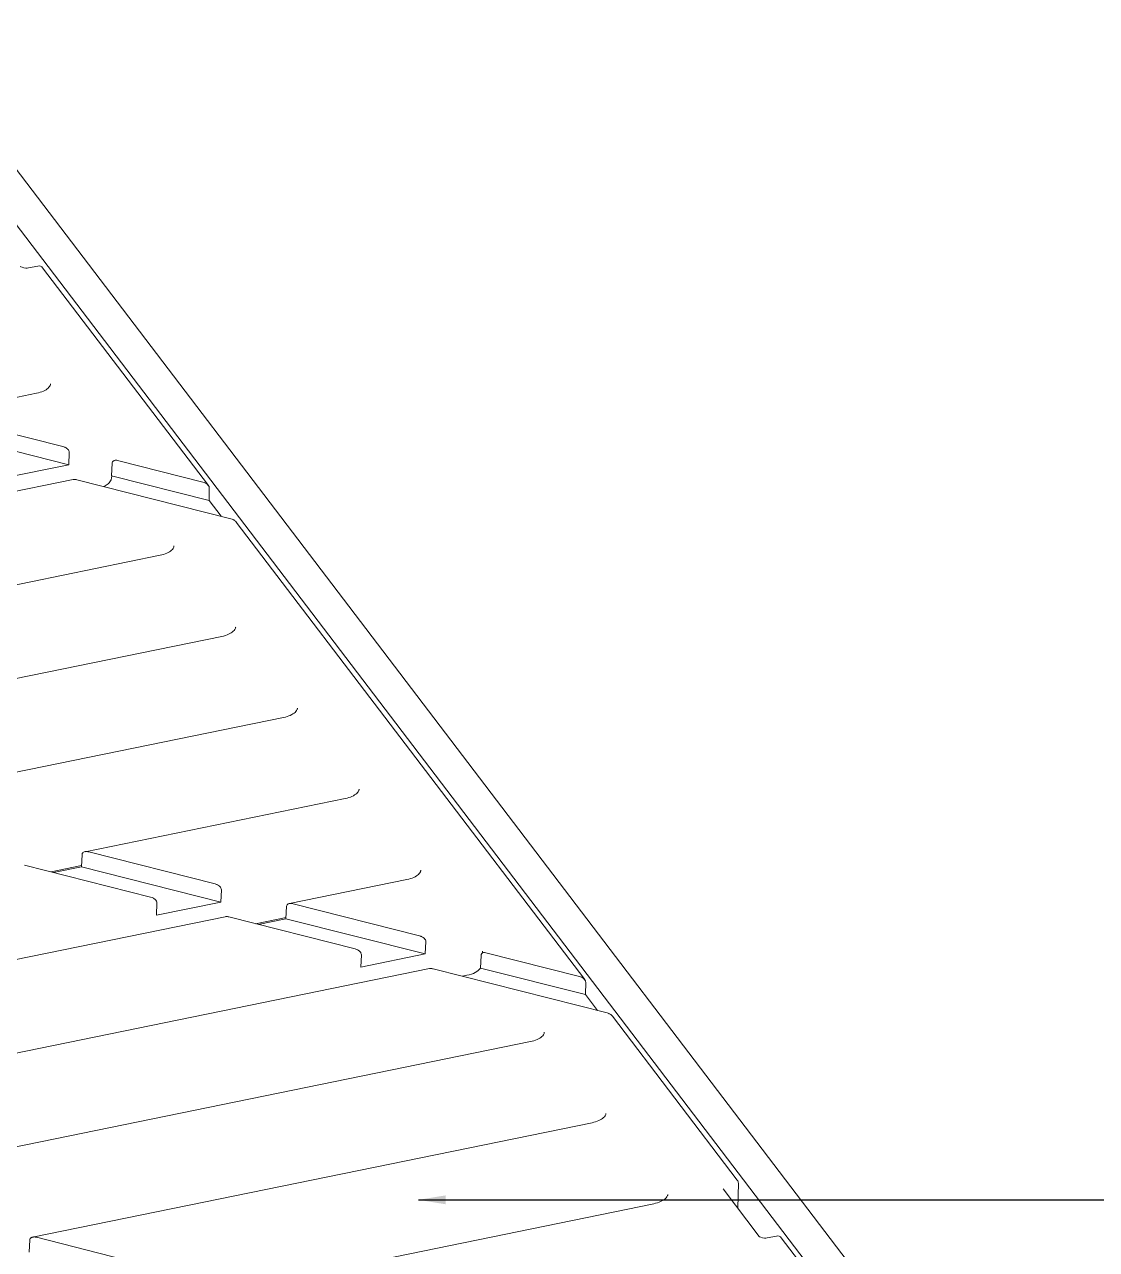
# Model space of a CAD drawing. Header units: millimetres. Extents: x 4267 to 8467, y 166 to 3136.
# Drawn here: x 4846.7 to 4945.3, y 1639.5 to 1752.2 of the extents above; entities that cross this region are included whole.
import ezdxf

# ---------------------------------------------------------------- set-up
doc = ezdxf.new("R2010")
doc.units = ezdxf.units.MM
doc.styles.get("Standard").update_dxf_attribs({"font": 'SimSun.ttf'})
doc.dimstyles.new('ISO-25', dxfattribs={"dimtxt": 2.5, "dimasz": 2.5, "dimexe": 1.25, "dimexo": 0.625, "dimtad": 1, "dimtxsty": 'Standard', "dimcen": 2.5, "dimadec": 0, "dimazin": 0, "dimtfac": 1, "dimtmove": 0, "dimatfit": 3, "dimfxl": 1, "dimarcsym": 0})

msp = doc.modelspace()

# ---------------------------------------------------------------- linework, layer by layer
at = {"linetype": 'Continuous', "lineweight": 5}
for p, q in [((4934.63, 1617.25, 326.37), (4753.59, 1855.14, 326.37)), ((4937.98, 1617.94, 326.37), (4756.94, 1855.83, 326.37)), ((4847.91, 1730, 326.37), (4847.07, 1729.83, 326.37)), ((4863.61, 1709.8, 326.37), (4848.36, 1729.83, 326.37)), ((4847.8, 1718.29, 326.37), (4838.28, 1716.34, 326.37)), ((4838.63, 1716.32, 326.37), (4850.23, 1713.37, 326.37)), ((4850.76, 1711.7, 326.37), (4837.95, 1714.95, 326.37)), ((4850.81, 1712.84, 326.37), (4850.76, 1711.7, 326.37)), ((4854.7, 1710.7, 326.37), (4854.76, 1711.84, 326.37)), ((4855.24, 1712.1, 326.37), (4863.11, 1710.1, 326.37)), ((4850.76, 1711.7, 326.37), (4844.83, 1710.49, 326.37)), ((4863.67, 1708.42, 326.37), (4854.7, 1710.7, 326.37)), ((4851.16, 1710.35, 326.37), (4777.04, 1695.18, 326.37)), ((4851.51, 1710.33, 326.37), (4865.68, 1706.74, 326.37)), ((4863.67, 1708.42, 326.37), (4863.69, 1709.58, 326.37)), ((4864.78, 1706.97, 326.37), (4863.67, 1708.42, 326.37)), ((4898.23, 1664.31, 326.37), (4866.17, 1706.43, 326.37)), ((4859.16, 1703.37, 326.37), (4795.84, 1690.41, 326.37)), ((4864.84, 1695.9, 326.37), (4814.65, 1685.63, 326.37)), ((4870.52, 1688.44, 326.37), (4833.45, 1680.86, 326.37)), ((4876.19, 1680.98, 326.37), (4852.26, 1676.08, 326.37)), ((4851.94, 1674.7, 326.37), (4852, 1675.84, 326.37)), ((4852.61, 1676.07, 326.37), (4864.22, 1673.12, 326.37)), ((4858.29, 1671.91, 326.37), (4846.69, 1674.85, 326.37)), ((4851.94, 1674.81, 326.37), (4849.13, 1674.24, 326.37)), ((4849.37, 1674.17, 326.37), (4851.94, 1674.7, 326.37)), ((4864.74, 1671.45, 326.37), (4851.94, 1674.7, 326.37)), ((4881.87, 1673.52, 326.37), (4871.07, 1671.31, 326.37)), ((4864.8, 1672.59, 326.37), (4864.74, 1671.45, 326.37)), ((4864.74, 1671.45, 326.37), (4858.82, 1670.23, 326.37)), ((4858.82, 1670.23, 326.37), (4858.87, 1671.38, 326.37)), ((4871.42, 1671.29, 326.37), (4883.02, 1668.35, 326.37)), ((4865.14, 1670.1, 326.37), (4799.84, 1656.74, 326.37)), ((4877.1, 1667.13, 326.37), (4865.5, 1670.08, 326.37)), ((4870.75, 1670.04, 326.37), (4867.93, 1669.46, 326.37)), ((4870.74, 1669.92, 326.37), (4870.8, 1671.06, 326.37)), ((4868.18, 1669.4, 326.37), (4870.74, 1669.92, 326.37)), ((4883.55, 1666.67, 326.37), (4870.74, 1669.92, 326.37)), ((4883.61, 1667.81, 326.37), (4883.55, 1666.67, 326.37)), ((4883.55, 1666.67, 326.37), (4877.62, 1665.46, 326.37)), ((4889.13, 1666.79, 326.37), (4897.74, 1664.61, 326.37)), ((4877.62, 1665.46, 326.37), (4877.68, 1666.6, 326.37)), ((4888.63, 1665.38, 326.37), (4888.69, 1666.52, 326.37)), ((4883.95, 1665.32, 326.37), (4809.83, 1650.16, 326.37)), ((4884.3, 1665.3, 326.37), (4900.3, 1661.24, 326.37)), ((4886.99, 1664.62, 326.37), (4887.4, 1664.71, 326.37)), ((4898.29, 1662.93, 326.37), (4888.63, 1665.38, 326.37)), ((4898.32, 1664.08, 326.37), (4898.29, 1662.93, 326.37)), ((4899.4, 1661.47, 326.37), (4898.29, 1662.93, 326.37)), ((4912.27, 1645.86, 326.37), (4900.79, 1660.94, 326.37)), ((4893.23, 1658.6, 326.37), (4828.63, 1645.38, 326.37)), ((4898.91, 1651.14, 326.37), (4847.44, 1640.61, 326.37)), ((4912.31, 1643.26, 326.37), (4912.37, 1645.57, 326.37)), ((4914.28, 1640.67, 326.37), (4910.96, 1645.04, 326.37)), ((4904.59, 1643.68, 326.37), (4866.25, 1635.83, 326.37)), ((4915.87, 1640.71, 326.37), (4915.03, 1640.54, 326.37)), ((4847.12, 1639.22, 326.37), (4847.18, 1640.36, 326.37)), ((4847.79, 1640.59, 326.37), (4859.4, 1637.64, 326.37)), ((4932.85, 1618.81, 326.37), (4916.32, 1640.54, 326.37))]:
    msp.add_line(p, q, dxfattribs=at)
for points in [[(4848.36, 1729.83), (4848.36, 1729.83, 0.000006), (4848.36, 1729.83, 0.000006), (4848.36, 1729.83, 0.000006), (4848.36, 1729.83, 0.000006), (4848.36, 1729.83, 0.000006), (4848.36, 1729.83, 0.000006), (4848.36, 1729.83, 0.000006), (4848.36, 1729.83, 0.000006), (4848.36, 1729.83, 0.000006), (4848.36, 1729.83, 0.000006), (4848.36, 1729.83, 0.000006), (4848.36, 1729.83, 0.000006), (4848.36, 1729.83, 0.000006), (4848.36, 1729.83, 0.000006), (4848.36, 1729.83, 0.000006), (4848.36, 1729.83, 0.000006), (4848.36, 1729.83, 0.000006), (4848.36, 1729.83, 0.000006), (4848.36, 1729.83, 0.000006), (4848.36, 1729.83, 0.000006), (4848.36, 1729.83, 0.000006), (4848.36, 1729.83, 0.000007), (4848.36, 1729.83, 0.000006), (4848.36, 1729.83, 0.000002), (4848.36, 1729.83, 0.000008), (4848.36, 1729.83, 0.000014), (4848.36, 1729.83, 0.000007), (4848.36, 1729.83, 0.000004)], [(4912.27, 1645.86), (4912.27, 1645.86, -0.000006), (4912.27, 1645.86, -0.000006), (4912.27, 1645.86, -0.000006), (4912.27, 1645.86, -0.000006), (4912.27, 1645.86, -0.000006), (4912.27, 1645.86, -0.000006), (4912.27, 1645.86, -0.000006), (4912.27, 1645.86, -0.000006), (4912.27, 1645.86, -0.000006), (4912.27, 1645.86, -0.000006), (4912.27, 1645.86, -0.000006), (4912.27, 1645.86, -0.000006), (4912.27, 1645.86, -0.000006), (4912.27, 1645.86, -0.000006), (4912.27, 1645.86, -0.000006), (4912.27, 1645.86, -0.000006), (4912.27, 1645.86, -0.000006), (4912.27, 1645.86, -0.000006), (4912.27, 1645.86, -0.000006), (4912.27, 1645.86, -0.000006), (4912.27, 1645.86, -0.000006), (4912.27, 1645.86, -0.000007), (4912.27, 1645.86, -0.000006), (4912.27, 1645.86, -0.000002), (4912.27, 1645.86, -0.000008), (4912.27, 1645.86, -0.000014), (4912.27, 1645.86, -0.000007), (4912.27, 1645.86, -0.000004)], [(4916.32, 1640.54), (4916.32, 1640.54, 0.000006), (4916.32, 1640.54, 0.000006), (4916.32, 1640.54, 0.000006), (4916.32, 1640.54, 0.000006), (4916.32, 1640.54, 0.000006), (4916.32, 1640.54, 0.000006), (4916.32, 1640.54, 0.000006), (4916.32, 1640.54, 0.000006), (4916.32, 1640.54, 0.000006), (4916.32, 1640.54, 0.000006), (4916.32, 1640.54, 0.000006), (4916.32, 1640.54, 0.000006), (4916.32, 1640.54, 0.000006), (4916.32, 1640.54, 0.000006), (4916.32, 1640.54, 0.000006), (4916.32, 1640.54, 0.000006), (4916.32, 1640.54, 0.000006), (4916.32, 1640.54, 0.000006), (4916.32, 1640.54, 0.000006), (4916.32, 1640.54, 0.000006), (4916.32, 1640.54, 0.000006), (4916.32, 1640.54, 0.000007), (4916.32, 1640.54, 0.000006), (4916.32, 1640.54, 0.000002), (4916.32, 1640.54, 0.000008), (4916.32, 1640.54, 0.000014), (4916.32, 1640.54, 0.000007), (4916.32, 1640.54, 0.000004)]]:
    msp.add_lwpolyline(points, format="xyb", dxfattribs=at)
for points, knots in [([(4847.07, 1729.83, 326.37), (4846.99, 1729.82, 326.37), (4846.65, 1729.78, 326.37), (4846.31, 1729.95, 326.37), (4846.33, 1729.97, 326.37)], [0, 0, 0, 0, 0.272685, 1, 1, 1, 1]), ([(4849.09, 1719.16, 326.37), (4849.09, 1719.15, 326.37), (4849.08, 1719.11, 326.37), (4849.06, 1719, 326.37), (4848.87, 1718.67, 326.37), (4848.27, 1718.38, 326.37), (4847.8, 1718.29, 326.37)], [0, 0, 0, 0, 0.028238, 0.12278, 0.438289, 1, 1, 1, 1]), ([(4850.23, 1713.37, 326.37), (4850.28, 1713.36, 326.37), (4850.33, 1713.35, 326.37), (4850.38, 1713.33, 326.37), (4850.4, 1713.32, 326.37), (4850.42, 1713.31, 326.37), (4850.43, 1713.3, 326.37), (4850.44, 1713.3, 326.37), (4850.45, 1713.3, 326.37), (4850.45, 1713.29, 326.37), (4850.45, 1713.29, 326.37), (4850.49, 1713.27, 326.37), (4850.53, 1713.25, 326.37), (4850.58, 1713.21, 326.37), (4850.6, 1713.2, 326.37), (4850.62, 1713.18, 326.37), (4850.63, 1713.18, 326.37), (4850.64, 1713.17, 326.37), (4850.64, 1713.16, 326.37), (4850.77, 1713.05, 326.37), (4850.82, 1712.94, 326.37), (4850.81, 1712.84, 326.37)], [0, 0, 0, 0, 0.125, 0.125, 0.1875, 0.1875, 0.21875, 0.234375, 0.242188, 0.242188, 0.25, 0.25, 0.375, 0.375, 0.4375, 0.4375, 0.46875, 0.46875, 0.5, 0.5, 1, 1, 1, 1]), ([(4854.76, 1711.84, 326.37), (4854.76, 1711.89, 326.37), (4854.77, 1711.93, 326.37), (4854.81, 1711.99, 326.37), (4854.83, 1712.01, 326.37), (4854.86, 1712.04, 326.37), (4854.87, 1712.05, 326.37), (4854.89, 1712.06, 326.37), (4854.89, 1712.07, 326.37), (4854.9, 1712.07, 326.37), (4854.91, 1712.07, 326.37), (4854.92, 1712.08, 326.37), (4854.93, 1712.09, 326.37), (4854.95, 1712.09, 326.37), (4855, 1712.11, 326.37), (4855.03, 1712.12, 326.37), (4855.15, 1712.12, 326.37), (4855.21, 1712.11, 326.37), (4855.24, 1712.1, 326.37)], [0, 0, 0, 0, 0.25, 0.25, 0.375, 0.375, 0.4375, 0.4375, 0.46875, 0.484375, 0.484375, 0.5, 0.5, 0.625, 0.625, 0.75, 0.75, 1, 1, 1, 1]), ([(4854.01, 1709.7, 326.37), (4854.16, 1709.77, 326.37), (4854.28, 1709.86, 326.37), (4854.52, 1710.07, 326.37), (4854.6, 1710.19, 326.37), (4854.66, 1710.33, 326.37), (4854.67, 1710.35, 326.37), (4854.71, 1710.47, 326.37), (4854.72, 1710.59, 326.37), (4854.7, 1710.7, 326.37)], [0.2892912, 0.2892912, 0.2892912, 0.2892912, 0.5, 0.5, 0.75, 0.75, 0.78125, 0.78125, 1, 1, 1, 1]), ([(4851.51, 1710.33, 326.37), (4851.46, 1710.35, 326.37), (4851.42, 1710.35, 326.37), (4851.36, 1710.36, 326.37), (4851.34, 1710.36, 326.37), (4851.32, 1710.36, 326.37), (4851.31, 1710.36, 326.37), (4851.3, 1710.36, 326.37), (4851.29, 1710.36, 326.37), (4851.29, 1710.36, 326.37), (4851.29, 1710.36, 326.37), (4851.25, 1710.36, 326.37), (4851.21, 1710.36, 326.37), (4851.17, 1710.35, 326.37), (4851.16, 1710.35, 326.37), (4851.16, 1710.35, 326.37)], [0, 0, 0, 0, 0.125, 0.125, 0.1875, 0.1875, 0.21875, 0.234375, 0.2421875, 0.2421875, 0.25, 0.25, 0.375, 0.375, 0.3965244, 0.3965244, 0.3965244, 0.3965244]), ([(4863.69, 1709.58, 326.37), (4863.69, 1709.61, 326.37), (4863.69, 1709.65, 326.37), (4863.67, 1709.7, 326.37), (4863.66, 1709.71, 326.37), (4863.63, 1709.78, 326.37), (4863.58, 1709.84, 326.37), (4863.49, 1709.93, 326.37), (4863.44, 1709.96, 326.37), (4863.37, 1710, 326.37), (4863.35, 1710.01, 326.37), (4863.26, 1710.06, 326.37), (4863.19, 1710.09, 326.37), (4863.11, 1710.1, 326.37)], [0, 0, 0, 0, 0.1875, 0.1875, 0.25, 0.25, 0.5, 0.5, 0.6875, 0.6875, 0.75, 0.75, 1, 1, 1, 1]), ([(4865.68, 1706.74, 326.37), (4865.77, 1706.71, 326.37), (4865.85, 1706.68, 326.37), (4865.89, 1706.65, 326.37), (4865.9, 1706.65, 326.37), (4865.9, 1706.65, 326.37), (4865.91, 1706.65, 326.37), (4865.93, 1706.64, 326.37), (4865.94, 1706.63, 326.37), (4865.97, 1706.61, 326.37), (4865.99, 1706.6, 326.37), (4866.04, 1706.57, 326.37), (4866.07, 1706.54, 326.37), (4866.1, 1706.52, 326.37), (4866.1, 1706.51, 326.37), (4866.12, 1706.5, 326.37), (4866.14, 1706.48, 326.37), (4866.15, 1706.46, 326.37), (4866.17, 1706.44, 326.37), (4866.17, 1706.44, 326.37), (4866.17, 1706.43, 326.37)], [0, 0, 0, 0, 0.25, 0.25, 0.2578125, 0.2578125, 0.265625, 0.28125, 0.3125, 0.3125, 0.375, 0.375, 0.5, 0.5, 0.53125, 0.53125, 0.5625, 0.625, 0.625, 0.64096, 0.64096, 0.64096, 0.64096]), ([(4860.44, 1704.23, 326.37), (4860.44, 1704.23, 326.37), (4860.44, 1704.19, 326.37), (4860.42, 1704.08, 326.37), (4860.22, 1703.75, 326.37), (4859.62, 1703.46, 326.37), (4859.16, 1703.37, 326.37)], [0, 0, 0, 0, 0.028238, 0.12278, 0.438289, 1, 1, 1, 1]), ([(4866.12, 1696.77, 326.37), (4866.12, 1696.76, 326.37), (4866.12, 1696.73, 326.37), (4866.1, 1696.62, 326.37), (4865.9, 1696.29, 326.37), (4865.3, 1696, 326.37), (4864.84, 1695.9, 326.37)], [0, 0, 0, 0, 0.028238, 0.12278, 0.438289, 1, 1, 1, 1]), ([(4871.8, 1689.31, 326.37), (4871.8, 1689.3, 326.37), (4871.8, 1689.27, 326.37), (4871.78, 1689.16, 326.37), (4871.58, 1688.83, 326.37), (4870.98, 1688.53, 326.37), (4870.52, 1688.44, 326.37)], [0, 0, 0, 0, 0.028238, 0.12278, 0.438289, 1, 1, 1, 1]), ([(4877.48, 1681.85, 326.37), (4877.48, 1681.84, 326.37), (4877.48, 1681.81, 326.37), (4877.45, 1681.7, 326.37), (4877.26, 1681.37, 326.37), (4876.66, 1681.07, 326.37), (4876.19, 1680.98, 326.37)], [0, 0, 0, 0, 0.028238, 0.12278, 0.438289, 1, 1, 1, 1]), ([(4852, 1675.84, 326.37), (4852, 1675.89, 326.37), (4852.01, 1675.93, 326.37), (4852.05, 1675.98, 326.37), (4852.06, 1675.99, 326.37), (4852.1, 1676.03, 326.37), (4852.14, 1676.05, 326.37), (4852.25, 1676.09, 326.37), (4852.31, 1676.1, 326.37), (4852.41, 1676.1, 326.37), (4852.43, 1676.1, 326.37), (4852.5, 1676.09, 326.37), (4852.56, 1676.08, 326.37), (4852.61, 1676.07, 326.37)], [0, 0, 0, 0, 0.25, 0.25, 0.3125, 0.3125, 0.5, 0.5, 0.75, 0.75, 0.8125, 0.8125, 1, 1, 1, 1]), ([(4883.16, 1674.39, 326.37), (4883.16, 1674.38, 326.37), (4883.15, 1674.35, 326.37), (4883.13, 1674.24, 326.37), (4882.94, 1673.91, 326.37), (4882.34, 1673.61, 326.37), (4881.87, 1673.52, 326.37)], [0, 0, 0, 0, 0.028238, 0.12278, 0.438289, 1, 1, 1, 1]), ([(4864.22, 1673.12, 326.37), (4864.27, 1673.11, 326.37), (4864.31, 1673.09, 326.37), (4864.37, 1673.07, 326.37), (4864.38, 1673.06, 326.37), (4864.41, 1673.05, 326.37), (4864.42, 1673.05, 326.37), (4864.43, 1673.04, 326.37), (4864.43, 1673.04, 326.37), (4864.44, 1673.04, 326.37), (4864.44, 1673.04, 326.37), (4864.48, 1673.02, 326.37), (4864.52, 1672.99, 326.37), (4864.57, 1672.96, 326.37), (4864.58, 1672.95, 326.37), (4864.6, 1672.93, 326.37), (4864.61, 1672.92, 326.37), (4864.62, 1672.91, 326.37), (4864.63, 1672.91, 326.37), (4864.75, 1672.8, 326.37), (4864.8, 1672.68, 326.37), (4864.8, 1672.59, 326.37)], [0, 0, 0, 0, 0.125, 0.125, 0.1875, 0.1875, 0.21875, 0.234375, 0.242188, 0.242188, 0.25, 0.25, 0.375, 0.375, 0.4375, 0.4375, 0.46875, 0.46875, 0.5, 0.5, 1, 1, 1, 1]), ([(4858.87, 1671.38, 326.37), (4858.88, 1671.42, 326.37), (4858.86, 1671.47, 326.37), (4858.82, 1671.56, 326.37), (4858.81, 1671.58, 326.37), (4858.78, 1671.62, 326.37), (4858.76, 1671.64, 326.37), (4858.74, 1671.66, 326.37), (4858.73, 1671.68, 326.37), (4858.72, 1671.68, 326.37), (4858.69, 1671.71, 326.37), (4858.66, 1671.74, 326.37), (4858.61, 1671.77, 326.37), (4858.59, 1671.78, 326.37), (4858.56, 1671.8, 326.37), (4858.55, 1671.81, 326.37), (4858.53, 1671.82, 326.37), (4858.52, 1671.82, 326.37), (4858.52, 1671.82, 326.37), (4858.51, 1671.83, 326.37), (4858.47, 1671.85, 326.37), (4858.39, 1671.88, 326.37), (4858.29, 1671.91, 326.37)], [0, 0, 0, 0, 0.25, 0.25, 0.375, 0.375, 0.4375, 0.46875, 0.46875, 0.5, 0.5, 0.625, 0.625, 0.6875, 0.6875, 0.71875, 0.734375, 0.742188, 0.742188, 0.75, 0.75, 1, 1, 1, 1]), ([(4870.8, 1671.06, 326.37), (4870.8, 1671.11, 326.37), (4870.82, 1671.16, 326.37), (4870.87, 1671.21, 326.37), (4870.89, 1671.23, 326.37), (4870.92, 1671.26, 326.37), (4870.94, 1671.27, 326.37), (4870.96, 1671.28, 326.37), (4870.98, 1671.28, 326.37), (4870.98, 1671.29, 326.37), (4871.02, 1671.3, 326.37), (4871.05, 1671.31, 326.37), (4871.1, 1671.32, 326.37), (4871.12, 1671.32, 326.37), (4871.15, 1671.32, 326.37), (4871.16, 1671.32, 326.37), (4871.18, 1671.32, 326.37), (4871.19, 1671.32, 326.37), (4871.19, 1671.32, 326.37), (4871.2, 1671.32, 326.37), (4871.25, 1671.32, 326.37), (4871.32, 1671.32, 326.37), (4871.42, 1671.29, 326.37)], [0, 0, 0, 0, 0.25, 0.25, 0.375, 0.375, 0.4375, 0.46875, 0.46875, 0.5, 0.5, 0.625, 0.625, 0.6875, 0.6875, 0.71875, 0.734375, 0.742188, 0.742188, 0.75, 0.75, 1, 1, 1, 1]), ([(4865.5, 1670.08, 326.37), (4865.45, 1670.09, 326.37), (4865.4, 1670.1, 326.37), (4865.35, 1670.11, 326.37), (4865.33, 1670.11, 326.37), (4865.31, 1670.11, 326.37), (4865.3, 1670.11, 326.37), (4865.28, 1670.11, 326.37), (4865.28, 1670.11, 326.37), (4865.28, 1670.11, 326.37), (4865.28, 1670.11, 326.37), (4865.23, 1670.11, 326.37), (4865.19, 1670.11, 326.37), (4865.15, 1670.1, 326.37), (4865.15, 1670.1, 326.37), (4865.14, 1670.1, 326.37)], [0, 0, 0, 0, 0.125, 0.125, 0.1875, 0.1875, 0.21875, 0.234375, 0.2421875, 0.2421875, 0.25, 0.25, 0.375, 0.375, 0.3965244, 0.3965244, 0.3965244, 0.3965244]), ([(4883.02, 1668.35, 326.37), (4883.07, 1668.33, 326.37), (4883.12, 1668.32, 326.37), (4883.17, 1668.3, 326.37), (4883.19, 1668.29, 326.37), (4883.21, 1668.28, 326.37), (4883.22, 1668.27, 326.37), (4883.23, 1668.27, 326.37), (4883.24, 1668.27, 326.37), (4883.24, 1668.26, 326.37), (4883.24, 1668.26, 326.37), (4883.29, 1668.24, 326.37), (4883.32, 1668.22, 326.37), (4883.37, 1668.18, 326.37), (4883.39, 1668.17, 326.37), (4883.41, 1668.16, 326.37), (4883.42, 1668.15, 326.37), (4883.43, 1668.14, 326.37), (4883.44, 1668.13, 326.37), (4883.56, 1668.02, 326.37), (4883.61, 1667.91, 326.37), (4883.61, 1667.81, 326.37)], [0, 0, 0, 0, 0.125, 0.125, 0.1875, 0.1875, 0.21875, 0.234375, 0.242188, 0.242188, 0.25, 0.25, 0.375, 0.375, 0.4375, 0.4375, 0.46875, 0.46875, 0.5, 0.5, 1, 1, 1, 1]), ([(4877.68, 1666.6, 326.37), (4877.68, 1666.65, 326.37), (4877.67, 1666.7, 326.37), (4877.63, 1666.78, 326.37), (4877.61, 1666.81, 326.37), (4877.58, 1666.85, 326.37), (4877.56, 1666.87, 326.37), (4877.55, 1666.89, 326.37), (4877.53, 1666.9, 326.37), (4877.52, 1666.91, 326.37), (4877.49, 1666.94, 326.37), (4877.46, 1666.96, 326.37), (4877.41, 1667, 326.37), (4877.4, 1667.01, 326.37), (4877.37, 1667.02, 326.37), (4877.35, 1667.03, 326.37), (4877.34, 1667.04, 326.37), (4877.33, 1667.05, 326.37), (4877.32, 1667.05, 326.37), (4877.32, 1667.05, 326.37), (4877.27, 1667.07, 326.37), (4877.2, 1667.11, 326.37), (4877.1, 1667.13, 326.37)], [0, 0, 0, 0, 0.25, 0.25, 0.375, 0.375, 0.4375, 0.46875, 0.46875, 0.5, 0.5, 0.625, 0.625, 0.6875, 0.6875, 0.71875, 0.734375, 0.742188, 0.742188, 0.75, 0.75, 1, 1, 1, 1]), ([(4888.69, 1666.52, 326.37), (4888.69, 1666.55, 326.37), (4888.7, 1666.58, 326.37), (4888.72, 1666.64, 326.37), (4888.74, 1666.68, 326.37), (4888.8, 1666.75, 326.37), (4888.85, 1666.78, 326.37), (4888.97, 1666.81, 326.37), (4889.05, 1666.82, 326.37), (4889.13, 1666.79, 326.37)], [0, 0, 0, 0, 0.25, 0.25, 0.5, 0.5, 0.75, 0.75, 1, 1, 1, 1]), ([(4884.3, 1665.3, 326.37), (4884.25, 1665.32, 326.37), (4884.21, 1665.32, 326.37), (4884.15, 1665.33, 326.37), (4884.14, 1665.33, 326.37), (4884.11, 1665.33, 326.37), (4884.1, 1665.33, 326.37), (4884.09, 1665.33, 326.37), (4884.09, 1665.33, 326.37), (4884.08, 1665.33, 326.37), (4884.08, 1665.33, 326.37), (4884.04, 1665.33, 326.37), (4884, 1665.33, 326.37), (4883.96, 1665.32, 326.37), (4883.95, 1665.32, 326.37), (4883.95, 1665.32, 326.37)], [0, 0, 0, 0, 0.125, 0.125, 0.1875, 0.1875, 0.21875, 0.234375, 0.2421875, 0.2421875, 0.25, 0.25, 0.375, 0.375, 0.3965244, 0.3965244, 0.3965244, 0.3965244]), ([(4887.4, 1664.71, 326.37), (4887.69, 1664.77, 326.37), (4887.94, 1664.85, 326.37), (4888.36, 1665.09, 326.37), (4888.53, 1665.22, 326.37), (4888.63, 1665.38, 326.37)], [0, 0, 0, 0, 0.5, 0.5, 1, 1, 1, 1]), ([(4898.32, 1664.08, 326.37), (4898.32, 1664.12, 326.37), (4898.31, 1664.16, 326.37), (4898.29, 1664.21, 326.37), (4898.29, 1664.22, 326.37), (4898.25, 1664.29, 326.37), (4898.21, 1664.34, 326.37), (4898.11, 1664.43, 326.37), (4898.06, 1664.47, 326.37), (4897.99, 1664.51, 326.37), (4897.97, 1664.52, 326.37), (4897.88, 1664.56, 326.37), (4897.81, 1664.59, 326.37), (4897.74, 1664.61, 326.37)], [0, 0, 0, 0, 0.1875, 0.1875, 0.25, 0.25, 0.5, 0.5, 0.6875, 0.6875, 0.75, 0.75, 1, 1, 1, 1]), ([(4900.3, 1661.24, 326.37), (4900.35, 1661.23, 326.37), (4900.41, 1661.21, 326.37), (4900.48, 1661.18, 326.37), (4900.5, 1661.17, 326.37), (4900.59, 1661.12, 326.37), (4900.66, 1661.08, 326.37), (4900.74, 1661, 326.37), (4900.77, 1660.97, 326.37), (4900.79, 1660.94, 326.37)], [0, 0, 0, 0, 0.1875, 0.1875, 0.25, 0.25, 0.5, 0.5, 0.6382783, 0.6382783, 0.6382783, 0.6382783]), ([(4894.51, 1659.47, 326.37), (4894.51, 1659.46, 326.37), (4894.51, 1659.42, 326.37), (4894.49, 1659.31, 326.37), (4894.29, 1658.98, 326.37), (4893.69, 1658.69, 326.37), (4893.23, 1658.6, 326.37)], [0, 0, 0, 0, 0.028238, 0.12278, 0.438289, 1, 1, 1, 1]), ([(4900.19, 1652, 326.37), (4900.19, 1652, 326.37), (4900.19, 1651.96, 326.37), (4900.17, 1651.85, 326.37), (4899.97, 1651.52, 326.37), (4899.37, 1651.23, 326.37), (4898.91, 1651.14, 326.37)], [0, 0, 0, 0, 0.028238, 0.12278, 0.438289, 1, 1, 1, 1]), ([(4905.87, 1644.54, 326.37), (4905.87, 1644.54, 326.37), (4905.87, 1644.5, 326.37), (4905.85, 1644.39, 326.37), (4905.65, 1644.06, 326.37), (4905.05, 1643.77, 326.37), (4904.59, 1643.68, 326.37)], [0, 0, 0, 0, 0.028238, 0.12278, 0.438289, 1, 1, 1, 1]), ([(4847.18, 1640.36, 326.37), (4847.18, 1640.41, 326.37), (4847.19, 1640.45, 326.37), (4847.24, 1640.51, 326.37), (4847.26, 1640.53, 326.37), (4847.3, 1640.55, 326.37), (4847.31, 1640.56, 326.37), (4847.34, 1640.57, 326.37), (4847.35, 1640.58, 326.37), (4847.36, 1640.58, 326.37), (4847.39, 1640.59, 326.37), (4847.42, 1640.6, 326.37), (4847.47, 1640.61, 326.37), (4847.49, 1640.61, 326.37), (4847.52, 1640.62, 326.37), (4847.54, 1640.62, 326.37), (4847.55, 1640.62, 326.37), (4847.56, 1640.62, 326.37), (4847.57, 1640.62, 326.37), (4847.57, 1640.62, 326.37), (4847.62, 1640.62, 326.37), (4847.69, 1640.61, 326.37), (4847.79, 1640.59, 326.37)], [0, 0, 0, 0, 0.25, 0.25, 0.375, 0.375, 0.4375, 0.46875, 0.46875, 0.5, 0.5, 0.625, 0.625, 0.6875, 0.6875, 0.71875, 0.734375, 0.742188, 0.742188, 0.75, 0.75, 1, 1, 1, 1]), ([(4915.03, 1640.54, 326.37), (4914.95, 1640.52, 326.37), (4914.6, 1640.48, 326.37), (4914.27, 1640.65, 326.37), (4914.28, 1640.67, 326.37)], [0, 0, 0, 0, 0.272685, 1, 1, 1, 1])]:
    msp.add_open_spline(points, degree=3, knots=knots, dxfattribs=at)
for points in [[(4848.36, 1729.83, 326.37), (4848.26, 1729.97, 326.37), (4848.08, 1730.04, 326.37), (4847.91, 1730, 326.37)], [(4888.84, 1666.93, 326.37), (4888.83, 1666.85, 326.37), (4888.81, 1666.77, 326.37), (4888.74, 1666.68, 326.37)], [(4912.37, 1645.57, 326.37), (4912.37, 1645.67, 326.37), (4912.33, 1645.78, 326.37), (4912.27, 1645.86, 326.37)], [(4916.32, 1640.54, 326.37), (4916.22, 1640.67, 326.37), (4916.04, 1640.74, 326.37), (4915.87, 1640.71, 326.37)]]:
    msp.add_open_spline(points, degree=3, dxfattribs=at)

# ---------------------------------------------------------------- leaders
at = {"lineweight": 5}
for points in [[(4610.69, 1816.5, 326.37), (4610.69, 1441.56, 326.37), (4991.13, 1441.56, 326.37)], [(4882.94, 1644.04, 326.37), (5114.13, 1644.04, 326.37)]]:
    msp.add_leader(points, dimstyle='ISO-25', override={"dimtxt": 10, "dimgap": 0.625, "dimtad": 0, "dimarcsym": 1}, dxfattribs=at)

doc.saveas('drawing.dxf')
